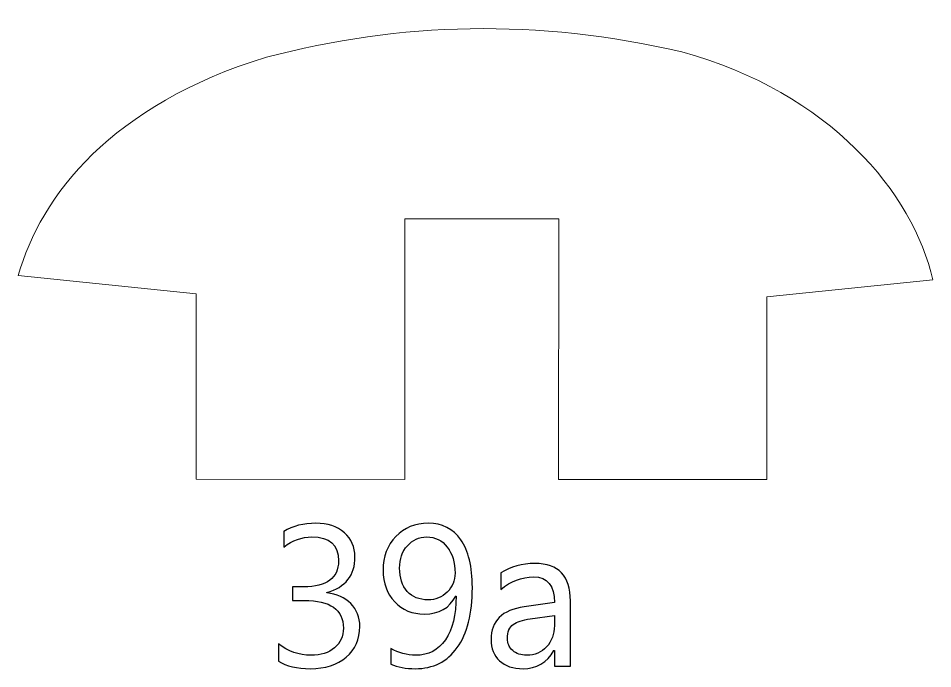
# Model space of a CAD drawing. Header units: centimetres. Extents: x -19.4 to 19.9, y -26.5 to 22.7.
# Drawn here: x -19.214 to -17.287, y -16.889 to -15.518 of the extents above; entities that cross this region are included whole.
import ezdxf

# ---------------------------------------------------------------- set-up
doc = ezdxf.new("R2010")
doc.units = ezdxf.units.CM
doc.header["$MEASUREMENT"] = 0
doc.layers.add('Camada 1', color=7, linetype='Continuous')

msp = doc.modelspace()

# ---------------------------------------------------------------- linework, layer by layer
at = {"layer": 'Camada 1', "color": 7, "lineweight": 9}
msp.add_open_spline([(-18.39983, -15.94148), (-18.39983, -15.94148), (-18.0754, -15.94148), (-18.0754, -15.94148), (-18.0754, -15.94148), (-18.0754, -15.94148), (-18.07562, -16.4909), (-18.07562, -16.4909), (-18.07562, -16.4909), (-18.07562, -16.4909), (-17.6369, -16.49078), (-17.6369, -16.49078), (-17.6369, -16.49078), (-17.6369, -16.49078), (-17.6366, -16.10537), (-17.6366, -16.10537), (-17.6366, -16.10537), (-17.6366, -16.10537), (-17.28742, -16.06985), (-17.28742, -16.06985), (-17.28742, -16.06985), (-17.32802, -15.88718), (-17.50372, -15.67536), (-17.81607, -15.58935), (-17.81607, -15.58935), (-18.11954, -15.5185), (-18.40886, -15.52627), (-18.69128, -15.6007), (-18.69128, -15.6007), (-19.01724, -15.70006), (-19.16687, -15.89302), (-19.21384, -16.06033), (-19.21384, -16.06033), (-19.21384, -16.06033), (-18.83937, -16.09947), (-18.83937, -16.09947), (-18.83937, -16.09947), (-18.83937, -16.09947), (-18.83931, -16.49012), (-18.83931, -16.49012), (-18.83931, -16.49012), (-18.83931, -16.49012), (-18.39979, -16.49086), (-18.39979, -16.49086), (-18.39979, -16.49086), (-18.39979, -16.49086), (-18.39983, -15.94148), (-18.39983, -15.94148)], degree=3, knots=[0, 0, 0, 0, 0.0769231, 0.0769231, 0.0769231, 0.0769231, 0.1538462, 0.1538462, 0.1538462, 0.1538462, 0.2307692, 0.2307692, 0.2307692, 0.2307692, 0.3076923, 0.3076923, 0.3076923, 0.3076923, 0.3846154, 0.3846154, 0.3846154, 0.3846154, 0.4615385, 0.4615385, 0.4615385, 0.4615385, 0.5384615, 0.5384615, 0.5384615, 0.5384615, 0.6153846, 0.6153846, 0.6153846, 0.6153846, 0.6923077, 0.6923077, 0.6923077, 0.6923077, 0.7692308, 0.7692308, 0.7692308, 0.7692308, 0.8461538, 0.8461538, 0.8461538, 0.8461538, 1, 1, 1, 1], dxfattribs=at)
at = {"layer": 'Camada 1', "color": 7}
for points, knots in [([(-18.6658, -16.87333), (-18.6658, -16.87333), (-18.6658, -16.83693), (-18.6658, -16.83693), (-18.6658, -16.83693), (-18.64555, -16.85301), (-18.62262, -16.86106), (-18.59714, -16.86106), (-18.59714, -16.86106), (-18.5764, -16.86106), (-18.55989, -16.85591), (-18.54754, -16.84553), (-18.54754, -16.84553), (-18.5352, -16.83516), (-18.52906, -16.82119), (-18.52906, -16.80369), (-18.52906, -16.80369), (-18.52906, -16.76489), (-18.55657, -16.74548), (-18.61154, -16.74548), (-18.61154, -16.74548), (-18.61154, -16.74548), (-18.63616, -16.74548), (-18.63616, -16.74548), (-18.63616, -16.74548), (-18.63616, -16.74548), (-18.63616, -16.7167), (-18.63616, -16.7167), (-18.63616, -16.7167), (-18.63616, -16.7167), (-18.61274, -16.7167), (-18.61274, -16.7167), (-18.61274, -16.7167), (-18.5637, -16.7167), (-18.53922, -16.69849), (-18.53922, -16.66216), (-18.53922, -16.66216), (-18.53922, -16.6285), (-18.55792, -16.61171), (-18.59531, -16.61171), (-18.59531, -16.61171), (-18.61619, -16.61171), (-18.63588, -16.61876), (-18.65437, -16.63288), (-18.65437, -16.63288), (-18.65437, -16.63288), (-18.65437, -16.59986), (-18.65437, -16.59986), (-18.65437, -16.59986), (-18.63532, -16.58857), (-18.61281, -16.58292), (-18.58691, -16.58292), (-18.58691, -16.58292), (-18.56194, -16.58292), (-18.54197, -16.58955), (-18.52694, -16.60275), (-18.52694, -16.60275), (-18.51198, -16.61601), (-18.5045, -16.63295), (-18.5045, -16.65362), (-18.5045, -16.65362), (-18.5045, -16.69264), (-18.52433, -16.71776), (-18.56405, -16.7289), (-18.56405, -16.7289), (-18.56405, -16.7289), (-18.56405, -16.72975), (-18.56405, -16.72975), (-18.56405, -16.72975), (-18.54275, -16.7318), (-18.52581, -16.73928), (-18.51325, -16.75219), (-18.51325, -16.75219), (-18.50062, -16.7651), (-18.49434, -16.78119), (-18.49434, -16.80045), (-18.49434, -16.80045), (-18.49434, -16.82712), (-18.50387, -16.84857), (-18.52299, -16.86494), (-18.52299, -16.86494), (-18.54211, -16.88124), (-18.5673, -16.88942), (-18.59856, -16.88942), (-18.59856, -16.88942), (-18.62671, -16.88942), (-18.64914, -16.88406), (-18.6658, -16.87333)], [0, 0, 0, 0, 0.0434783, 0.0434783, 0.0434783, 0.0434783, 0.0869565, 0.0869565, 0.0869565, 0.0869565, 0.1304348, 0.1304348, 0.1304348, 0.1304348, 0.173913, 0.173913, 0.173913, 0.173913, 0.2173913, 0.2173913, 0.2173913, 0.2173913, 0.2608696, 0.2608696, 0.2608696, 0.2608696, 0.3043478, 0.3043478, 0.3043478, 0.3043478, 0.3478261, 0.3478261, 0.3478261, 0.3478261, 0.3913043, 0.3913043, 0.3913043, 0.3913043, 0.4347826, 0.4347826, 0.4347826, 0.4347826, 0.4782609, 0.4782609, 0.4782609, 0.4782609, 0.5217391, 0.5217391, 0.5217391, 0.5217391, 0.5652174, 0.5652174, 0.5652174, 0.5652174, 0.6086957, 0.6086957, 0.6086957, 0.6086957, 0.6521739, 0.6521739, 0.6521739, 0.6521739, 0.6956522, 0.6956522, 0.6956522, 0.6956522, 0.7391304, 0.7391304, 0.7391304, 0.7391304, 0.7826087, 0.7826087, 0.7826087, 0.7826087, 0.826087, 0.826087, 0.826087, 0.826087, 0.8695652, 0.8695652, 0.8695652, 0.8695652, 0.9130435, 0.9130435, 0.9130435, 0.9130435, 1, 1, 1, 1]), ([(-18.42915, -16.87954), (-18.42915, -16.87954), (-18.42915, -16.84702), (-18.42915, -16.84702), (-18.42915, -16.84702), (-18.41264, -16.8564), (-18.39514, -16.86106), (-18.37666, -16.86106), (-18.37666, -16.86106), (-18.34984, -16.86106), (-18.32889, -16.85019), (-18.314, -16.82853), (-18.314, -16.82853), (-18.29904, -16.80687), (-18.29156, -16.77604), (-18.29156, -16.73617), (-18.29156, -16.73617), (-18.29185, -16.73631), (-18.29213, -16.73631), (-18.29241, -16.73617), (-18.29241, -16.73617), (-18.30504, -16.76157), (-18.32712, -16.77427), (-18.35845, -16.77427), (-18.35845, -16.77427), (-18.38385, -16.77427), (-18.4046, -16.76566), (-18.42089, -16.74845), (-18.42089, -16.74845), (-18.43712, -16.73123), (-18.44524, -16.70901), (-18.44524, -16.68191), (-18.44524, -16.68191), (-18.44524, -16.65298), (-18.43635, -16.62921), (-18.4185, -16.61072), (-18.4185, -16.61072), (-18.40064, -16.59216), (-18.37785, -16.58292), (-18.34998, -16.58292), (-18.34998, -16.58292), (-18.32084, -16.58292), (-18.29806, -16.59449), (-18.28176, -16.61757), (-18.28176, -16.61757), (-18.26546, -16.64064), (-18.25727, -16.67429), (-18.25727, -16.71839), (-18.25727, -16.71839), (-18.25727, -16.77314), (-18.26786, -16.81534), (-18.28909, -16.84497), (-18.28909, -16.84497), (-18.31026, -16.8746), (-18.33975, -16.88942), (-18.3775, -16.88942), (-18.3775, -16.88942), (-18.39733, -16.88942), (-18.41454, -16.8861), (-18.42915, -16.87954)], [0, 0, 0, 0, 0.0625, 0.0625, 0.0625, 0.0625, 0.125, 0.125, 0.125, 0.125, 0.1875, 0.1875, 0.1875, 0.1875, 0.25, 0.25, 0.25, 0.25, 0.3125, 0.3125, 0.3125, 0.3125, 0.375, 0.375, 0.375, 0.375, 0.4375, 0.4375, 0.4375, 0.4375, 0.5, 0.5, 0.5, 0.5, 0.5625, 0.5625, 0.5625, 0.5625, 0.625, 0.625, 0.625, 0.625, 0.6875, 0.6875, 0.6875, 0.6875, 0.75, 0.75, 0.75, 0.75, 0.8125, 0.8125, 0.8125, 0.8125, 0.875, 0.875, 0.875, 0.875, 1, 1, 1, 1]), ([(-18.35316, -16.61171), (-18.36953, -16.61171), (-18.38315, -16.61785), (-18.39408, -16.63019), (-18.39408, -16.63019), (-18.40502, -16.64254), (-18.41052, -16.65821), (-18.41052, -16.67726), (-18.41052, -16.67726), (-18.41052, -16.69807), (-18.40516, -16.71444), (-18.39444, -16.72636), (-18.39444, -16.72636), (-18.38371, -16.73829), (-18.36918, -16.74421), (-18.35083, -16.74421), (-18.35083, -16.74421), (-18.33489, -16.74421), (-18.32141, -16.73878), (-18.31033, -16.72792), (-18.31033, -16.72792), (-18.29925, -16.71698), (-18.29368, -16.70371), (-18.29368, -16.68798), (-18.29368, -16.68798), (-18.29368, -16.66554), (-18.29918, -16.6472), (-18.31019, -16.63302), (-18.31019, -16.63302), (-18.3212, -16.61884), (-18.33552, -16.61171), (-18.35316, -16.61171)], [0, 0, 0, 0, 0.1111111, 0.1111111, 0.1111111, 0.1111111, 0.2222222, 0.2222222, 0.2222222, 0.2222222, 0.3333333, 0.3333333, 0.3333333, 0.3333333, 0.4444444, 0.4444444, 0.4444444, 0.4444444, 0.5555556, 0.5555556, 0.5555556, 0.5555556, 0.6666667, 0.6666667, 0.6666667, 0.6666667, 0.7777778, 0.7777778, 0.7777778, 0.7777778, 1, 1, 1, 1]), ([(-18.05068, -16.88434), (-18.05068, -16.88434), (-18.08455, -16.88434), (-18.08455, -16.88434), (-18.08455, -16.88434), (-18.08455, -16.88434), (-18.08455, -16.85125), (-18.08455, -16.85125), (-18.08455, -16.85125), (-18.08455, -16.85125), (-18.0854, -16.85125), (-18.0854, -16.85125), (-18.0854, -16.85125), (-18.10014, -16.87672), (-18.1218, -16.88942), (-18.15052, -16.88942), (-18.15052, -16.88942), (-18.17162, -16.88942), (-18.18813, -16.88385), (-18.20005, -16.87263), (-18.20005, -16.87263), (-18.21198, -16.86148), (-18.2179, -16.84666), (-18.2179, -16.82818), (-18.2179, -16.82818), (-18.2179, -16.78859), (-18.19462, -16.76552), (-18.14805, -16.75903), (-18.14805, -16.75903), (-18.14805, -16.75903), (-18.08455, -16.75014), (-18.08455, -16.75014), (-18.08455, -16.75014), (-18.08455, -16.71402), (-18.09909, -16.69595), (-18.12815, -16.69595), (-18.12815, -16.69595), (-18.15363, -16.69595), (-18.17663, -16.7047), (-18.19716, -16.7222), (-18.19716, -16.7222), (-18.19716, -16.7222), (-18.19716, -16.68749), (-18.19716, -16.68749), (-18.19716, -16.68749), (-18.17635, -16.67422), (-18.15243, -16.66759), (-18.12526, -16.66759), (-18.12526, -16.66759), (-18.07552, -16.66759), (-18.05068, -16.69391), (-18.05068, -16.74661), (-18.05068, -16.74661), (-18.05068, -16.74661), (-18.05068, -16.88434), (-18.05068, -16.88434)], [0, 0, 0, 0, 0.0666667, 0.0666667, 0.0666667, 0.0666667, 0.1333333, 0.1333333, 0.1333333, 0.1333333, 0.2, 0.2, 0.2, 0.2, 0.2666667, 0.2666667, 0.2666667, 0.2666667, 0.3333333, 0.3333333, 0.3333333, 0.3333333, 0.4, 0.4, 0.4, 0.4, 0.4666667, 0.4666667, 0.4666667, 0.4666667, 0.5333333, 0.5333333, 0.5333333, 0.5333333, 0.6, 0.6, 0.6, 0.6, 0.6666667, 0.6666667, 0.6666667, 0.6666667, 0.7333333, 0.7333333, 0.7333333, 0.7333333, 0.8, 0.8, 0.8, 0.8, 0.8666667, 0.8666667, 0.8666667, 0.8666667, 1, 1, 1, 1]), ([(-18.08455, -16.77723), (-18.08455, -16.77723), (-18.13563, -16.78429), (-18.13563, -16.78429), (-18.13563, -16.78429), (-18.15137, -16.78648), (-18.16322, -16.79043), (-18.17119, -16.796), (-18.17119, -16.796), (-18.17917, -16.80165), (-18.18319, -16.81153), (-18.18319, -16.82578), (-18.18319, -16.82578), (-18.18319, -16.83615), (-18.17952, -16.84462), (-18.17211, -16.85118), (-18.17211, -16.85118), (-18.16477, -16.85774), (-18.1549, -16.86106), (-18.14269, -16.86106), (-18.14269, -16.86106), (-18.12583, -16.86106), (-18.11193, -16.85513), (-18.10099, -16.84335), (-18.10099, -16.84335), (-18.09005, -16.83149), (-18.08455, -16.81654), (-18.08455, -16.7984), (-18.08455, -16.7984), (-18.08455, -16.7984), (-18.08455, -16.77723), (-18.08455, -16.77723)], [0, 0, 0, 0, 0.1111111, 0.1111111, 0.1111111, 0.1111111, 0.2222222, 0.2222222, 0.2222222, 0.2222222, 0.3333333, 0.3333333, 0.3333333, 0.3333333, 0.4444444, 0.4444444, 0.4444444, 0.4444444, 0.5555556, 0.5555556, 0.5555556, 0.5555556, 0.6666667, 0.6666667, 0.6666667, 0.6666667, 0.7777778, 0.7777778, 0.7777778, 0.7777778, 1, 1, 1, 1])]:
    msp.add_open_spline(points, degree=3, knots=knots, dxfattribs=at)
at = {"layer": 'Camada 1', "color": 250, "lineweight": 9}
for points, knots in [([(-18.6658, -16.87333), (-18.6658, -16.87333), (-18.6658, -16.83693), (-18.6658, -16.83693), (-18.6658, -16.83693), (-18.64555, -16.85301), (-18.62262, -16.86106), (-18.59714, -16.86106), (-18.59714, -16.86106), (-18.5764, -16.86106), (-18.55989, -16.85591), (-18.54754, -16.84553), (-18.54754, -16.84553), (-18.5352, -16.83516), (-18.52906, -16.82119), (-18.52906, -16.80369), (-18.52906, -16.80369), (-18.52906, -16.76489), (-18.55657, -16.74548), (-18.61154, -16.74548), (-18.61154, -16.74548), (-18.61154, -16.74548), (-18.63616, -16.74548), (-18.63616, -16.74548), (-18.63616, -16.74548), (-18.63616, -16.74548), (-18.63616, -16.7167), (-18.63616, -16.7167), (-18.63616, -16.7167), (-18.63616, -16.7167), (-18.61274, -16.7167), (-18.61274, -16.7167), (-18.61274, -16.7167), (-18.5637, -16.7167), (-18.53922, -16.69849), (-18.53922, -16.66216), (-18.53922, -16.66216), (-18.53922, -16.6285), (-18.55792, -16.61171), (-18.59531, -16.61171), (-18.59531, -16.61171), (-18.61619, -16.61171), (-18.63588, -16.61876), (-18.65437, -16.63288), (-18.65437, -16.63288), (-18.65437, -16.63288), (-18.65437, -16.59986), (-18.65437, -16.59986), (-18.65437, -16.59986), (-18.63532, -16.58857), (-18.61281, -16.58292), (-18.58691, -16.58292), (-18.58691, -16.58292), (-18.56194, -16.58292), (-18.54197, -16.58955), (-18.52694, -16.60275), (-18.52694, -16.60275), (-18.51198, -16.61601), (-18.5045, -16.63295), (-18.5045, -16.65362), (-18.5045, -16.65362), (-18.5045, -16.69264), (-18.52433, -16.71776), (-18.56405, -16.7289), (-18.56405, -16.7289), (-18.56405, -16.7289), (-18.56405, -16.72975), (-18.56405, -16.72975), (-18.56405, -16.72975), (-18.54275, -16.7318), (-18.52581, -16.73928), (-18.51325, -16.75219), (-18.51325, -16.75219), (-18.50062, -16.7651), (-18.49434, -16.78119), (-18.49434, -16.80045), (-18.49434, -16.80045), (-18.49434, -16.82712), (-18.50387, -16.84857), (-18.52299, -16.86494), (-18.52299, -16.86494), (-18.54211, -16.88124), (-18.5673, -16.88942), (-18.59856, -16.88942), (-18.59856, -16.88942), (-18.62671, -16.88942), (-18.64914, -16.88406), (-18.6658, -16.87333)], [0, 0, 0, 0, 0.0434783, 0.0434783, 0.0434783, 0.0434783, 0.0869565, 0.0869565, 0.0869565, 0.0869565, 0.1304348, 0.1304348, 0.1304348, 0.1304348, 0.173913, 0.173913, 0.173913, 0.173913, 0.2173913, 0.2173913, 0.2173913, 0.2173913, 0.2608696, 0.2608696, 0.2608696, 0.2608696, 0.3043478, 0.3043478, 0.3043478, 0.3043478, 0.3478261, 0.3478261, 0.3478261, 0.3478261, 0.3913043, 0.3913043, 0.3913043, 0.3913043, 0.4347826, 0.4347826, 0.4347826, 0.4347826, 0.4782609, 0.4782609, 0.4782609, 0.4782609, 0.5217391, 0.5217391, 0.5217391, 0.5217391, 0.5652174, 0.5652174, 0.5652174, 0.5652174, 0.6086957, 0.6086957, 0.6086957, 0.6086957, 0.6521739, 0.6521739, 0.6521739, 0.6521739, 0.6956522, 0.6956522, 0.6956522, 0.6956522, 0.7391304, 0.7391304, 0.7391304, 0.7391304, 0.7826087, 0.7826087, 0.7826087, 0.7826087, 0.826087, 0.826087, 0.826087, 0.826087, 0.8695652, 0.8695652, 0.8695652, 0.8695652, 0.9130435, 0.9130435, 0.9130435, 0.9130435, 1, 1, 1, 1]), ([(-18.42915, -16.87954), (-18.42915, -16.87954), (-18.42915, -16.84702), (-18.42915, -16.84702), (-18.42915, -16.84702), (-18.41264, -16.8564), (-18.39514, -16.86106), (-18.37666, -16.86106), (-18.37666, -16.86106), (-18.34984, -16.86106), (-18.32889, -16.85019), (-18.314, -16.82853), (-18.314, -16.82853), (-18.29904, -16.80687), (-18.29156, -16.77604), (-18.29156, -16.73617), (-18.29156, -16.73617), (-18.29185, -16.73631), (-18.29213, -16.73631), (-18.29241, -16.73617), (-18.29241, -16.73617), (-18.30504, -16.76157), (-18.32712, -16.77427), (-18.35845, -16.77427), (-18.35845, -16.77427), (-18.38385, -16.77427), (-18.4046, -16.76566), (-18.42089, -16.74845), (-18.42089, -16.74845), (-18.43712, -16.73123), (-18.44524, -16.70901), (-18.44524, -16.68191), (-18.44524, -16.68191), (-18.44524, -16.65298), (-18.43635, -16.62921), (-18.4185, -16.61072), (-18.4185, -16.61072), (-18.40064, -16.59216), (-18.37785, -16.58292), (-18.34998, -16.58292), (-18.34998, -16.58292), (-18.32084, -16.58292), (-18.29806, -16.59449), (-18.28176, -16.61757), (-18.28176, -16.61757), (-18.26546, -16.64064), (-18.25727, -16.67429), (-18.25727, -16.71839), (-18.25727, -16.71839), (-18.25727, -16.77314), (-18.26786, -16.81534), (-18.28909, -16.84497), (-18.28909, -16.84497), (-18.31026, -16.8746), (-18.33975, -16.88942), (-18.3775, -16.88942), (-18.3775, -16.88942), (-18.39733, -16.88942), (-18.41454, -16.8861), (-18.42915, -16.87954)], [0, 0, 0, 0, 0.0625, 0.0625, 0.0625, 0.0625, 0.125, 0.125, 0.125, 0.125, 0.1875, 0.1875, 0.1875, 0.1875, 0.25, 0.25, 0.25, 0.25, 0.3125, 0.3125, 0.3125, 0.3125, 0.375, 0.375, 0.375, 0.375, 0.4375, 0.4375, 0.4375, 0.4375, 0.5, 0.5, 0.5, 0.5, 0.5625, 0.5625, 0.5625, 0.5625, 0.625, 0.625, 0.625, 0.625, 0.6875, 0.6875, 0.6875, 0.6875, 0.75, 0.75, 0.75, 0.75, 0.8125, 0.8125, 0.8125, 0.8125, 0.875, 0.875, 0.875, 0.875, 1, 1, 1, 1]), ([(-18.35316, -16.61171), (-18.36953, -16.61171), (-18.38315, -16.61785), (-18.39408, -16.63019), (-18.39408, -16.63019), (-18.40502, -16.64254), (-18.41052, -16.65821), (-18.41052, -16.67726), (-18.41052, -16.67726), (-18.41052, -16.69807), (-18.40516, -16.71444), (-18.39444, -16.72636), (-18.39444, -16.72636), (-18.38371, -16.73829), (-18.36918, -16.74421), (-18.35083, -16.74421), (-18.35083, -16.74421), (-18.33489, -16.74421), (-18.32141, -16.73878), (-18.31033, -16.72792), (-18.31033, -16.72792), (-18.29925, -16.71698), (-18.29368, -16.70371), (-18.29368, -16.68798), (-18.29368, -16.68798), (-18.29368, -16.66554), (-18.29918, -16.6472), (-18.31019, -16.63302), (-18.31019, -16.63302), (-18.3212, -16.61884), (-18.33552, -16.61171), (-18.35316, -16.61171)], [0, 0, 0, 0, 0.1111111, 0.1111111, 0.1111111, 0.1111111, 0.2222222, 0.2222222, 0.2222222, 0.2222222, 0.3333333, 0.3333333, 0.3333333, 0.3333333, 0.4444444, 0.4444444, 0.4444444, 0.4444444, 0.5555556, 0.5555556, 0.5555556, 0.5555556, 0.6666667, 0.6666667, 0.6666667, 0.6666667, 0.7777778, 0.7777778, 0.7777778, 0.7777778, 1, 1, 1, 1]), ([(-18.05068, -16.88434), (-18.05068, -16.88434), (-18.08455, -16.88434), (-18.08455, -16.88434), (-18.08455, -16.88434), (-18.08455, -16.88434), (-18.08455, -16.85125), (-18.08455, -16.85125), (-18.08455, -16.85125), (-18.08455, -16.85125), (-18.0854, -16.85125), (-18.0854, -16.85125), (-18.0854, -16.85125), (-18.10014, -16.87672), (-18.1218, -16.88942), (-18.15052, -16.88942), (-18.15052, -16.88942), (-18.17162, -16.88942), (-18.18813, -16.88385), (-18.20005, -16.87263), (-18.20005, -16.87263), (-18.21198, -16.86148), (-18.2179, -16.84666), (-18.2179, -16.82818), (-18.2179, -16.82818), (-18.2179, -16.78859), (-18.19462, -16.76552), (-18.14805, -16.75903), (-18.14805, -16.75903), (-18.14805, -16.75903), (-18.08455, -16.75014), (-18.08455, -16.75014), (-18.08455, -16.75014), (-18.08455, -16.71402), (-18.09909, -16.69595), (-18.12815, -16.69595), (-18.12815, -16.69595), (-18.15363, -16.69595), (-18.17663, -16.7047), (-18.19716, -16.7222), (-18.19716, -16.7222), (-18.19716, -16.7222), (-18.19716, -16.68749), (-18.19716, -16.68749), (-18.19716, -16.68749), (-18.17635, -16.67422), (-18.15243, -16.66759), (-18.12526, -16.66759), (-18.12526, -16.66759), (-18.07552, -16.66759), (-18.05068, -16.69391), (-18.05068, -16.74661), (-18.05068, -16.74661), (-18.05068, -16.74661), (-18.05068, -16.88434), (-18.05068, -16.88434)], [0, 0, 0, 0, 0.0666667, 0.0666667, 0.0666667, 0.0666667, 0.1333333, 0.1333333, 0.1333333, 0.1333333, 0.2, 0.2, 0.2, 0.2, 0.2666667, 0.2666667, 0.2666667, 0.2666667, 0.3333333, 0.3333333, 0.3333333, 0.3333333, 0.4, 0.4, 0.4, 0.4, 0.4666667, 0.4666667, 0.4666667, 0.4666667, 0.5333333, 0.5333333, 0.5333333, 0.5333333, 0.6, 0.6, 0.6, 0.6, 0.6666667, 0.6666667, 0.6666667, 0.6666667, 0.7333333, 0.7333333, 0.7333333, 0.7333333, 0.8, 0.8, 0.8, 0.8, 0.8666667, 0.8666667, 0.8666667, 0.8666667, 1, 1, 1, 1]), ([(-18.08455, -16.77723), (-18.08455, -16.77723), (-18.13563, -16.78429), (-18.13563, -16.78429), (-18.13563, -16.78429), (-18.15137, -16.78648), (-18.16322, -16.79043), (-18.17119, -16.796), (-18.17119, -16.796), (-18.17917, -16.80165), (-18.18319, -16.81153), (-18.18319, -16.82578), (-18.18319, -16.82578), (-18.18319, -16.83615), (-18.17952, -16.84462), (-18.17211, -16.85118), (-18.17211, -16.85118), (-18.16477, -16.85774), (-18.1549, -16.86106), (-18.14269, -16.86106), (-18.14269, -16.86106), (-18.12583, -16.86106), (-18.11193, -16.85513), (-18.10099, -16.84335), (-18.10099, -16.84335), (-18.09005, -16.83149), (-18.08455, -16.81654), (-18.08455, -16.7984), (-18.08455, -16.7984), (-18.08455, -16.7984), (-18.08455, -16.77723), (-18.08455, -16.77723)], [0, 0, 0, 0, 0.1111111, 0.1111111, 0.1111111, 0.1111111, 0.2222222, 0.2222222, 0.2222222, 0.2222222, 0.3333333, 0.3333333, 0.3333333, 0.3333333, 0.4444444, 0.4444444, 0.4444444, 0.4444444, 0.5555556, 0.5555556, 0.5555556, 0.5555556, 0.6666667, 0.6666667, 0.6666667, 0.6666667, 0.7777778, 0.7777778, 0.7777778, 0.7777778, 1, 1, 1, 1])]:
    msp.add_open_spline(points, degree=3, knots=knots, dxfattribs=at)

doc.saveas('drawing.dxf')
